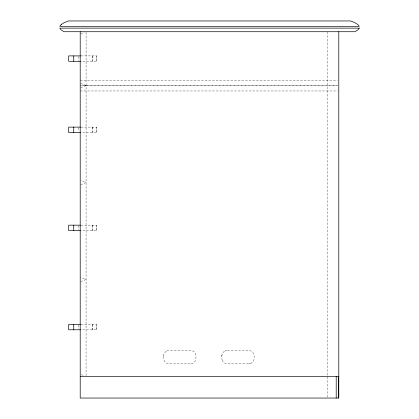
<?xml version="1.0" encoding="UTF-8"?>
<svg xmlns="http://www.w3.org/2000/svg" width="419" height="419" viewBox="0 0 419 419"><rect width="100%" height="100%" fill="white"/><g stroke="black" fill="none" stroke-linecap="round" stroke-linejoin="round"><path stroke-width="0.31" stroke-dasharray="2.1 1.57" d="M80.71 33.808L84.303 32.373M80.673 87.749L86.063 85.596M80.673 184.721L86.063 182.564L80.673 180.411M80.673 281.688L86.063 279.531L80.673 277.378M80.914 55.905L96.737 55.905L96.737 61.294L80.914 61.294M80.239 80.207L337.51 80.207M80.239 90.954L337.515 90.954M80.914 127.119L96.737 127.119L96.737 132.504L80.914 132.504M80.914 225.165L96.737 225.165L96.737 230.555L80.914 230.555M80.914 324.406L96.737 324.406L96.737 329.79L80.914 329.79M227.554 350.425L248.457 350.425A5.688 5.688 0 0 1 252.029 351.682A5.74 5.74 0 0 1 253.584 353.626A5.688 5.688 0 0 1 254.15 356.119A14.508 14.508 0 0 1 254.014 359.46A5.688 5.688 0 0 1 252.908 361.723A5.74 5.74 0 0 1 250.965 363.278M190.236 363.86L169.334 363.86A5.688 5.688 0 0 1 165.762 362.603A5.74 5.74 0 0 1 164.201 360.659A5.688 5.688 0 0 1 163.792 359.476A14.508 14.508 0 0 1 163.771 354.83M248.457 363.86L227.554 363.86A5.688 5.688 0 0 1 223.982 362.603A5.74 5.74 0 0 1 222.426 360.659M80.71 83.371L86.099 85.523M81.276 374.586L83.669 375.544M327.642 31.776L327.642 397.395M96.548 55.905L96.548 61.294M96.548 127.114L96.548 132.504M96.548 225.165L96.548 230.555M96.548 324.406L96.548 329.79M92.714 55.905L92.714 61.294M92.714 127.119L92.714 132.504M92.714 225.165L92.714 230.555M92.714 324.406L92.714 329.79M92.589 55.905L92.589 61.294M92.589 127.119L92.589 132.504M92.589 225.165L92.589 230.555M92.589 324.406L92.589 329.79M86.099 32.305L86.063 376.503M78.453 56.507L78.463 60.697M78.453 127.716L78.463 131.309M78.453 225.768L78.463 229.958M78.453 325.003L78.463 329.193M221.845 356.134A5.688 5.688 0 0 1 223.097 352.568A5.74 5.74 0 0 1 225.045 351.007M225.024 351.028A5.688 5.688 0 0 1 227.533 350.446M221.997 354.83A14.508 14.508 0 0 0 221.997 359.46A5.688 5.688 0 0 0 222.442 360.68M250.986 363.263A5.688 5.688 0 0 1 248.472 363.844M163.625 356.134A5.688 5.688 0 0 1 164.877 352.568A5.74 5.74 0 0 1 166.825 351.007M166.804 351.028A5.688 5.688 0 0 1 169.313 350.446L190.236 350.425A5.688 5.688 0 0 1 193.803 351.682A5.74 5.74 0 0 1 195.364 353.626A5.688 5.688 0 0 1 195.93 356.119A14.508 14.508 0 0 1 195.793 359.46A5.688 5.688 0 0 1 194.688 361.723A5.74 5.74 0 0 1 192.745 363.278A5.688 5.688 0 0 1 190.252 363.844M337.515 85.565L80.239 85.565L337.51 85.596"/><path stroke-width="0.63" d="M80.411 55.905L68.69 55.905L68.69 61.294L80.411 61.294M80.411 127.119L68.69 127.119L68.69 132.504L80.411 132.504M80.411 225.165L68.69 225.165L68.69 230.555L80.411 230.555M80.411 324.406L68.69 324.406L68.69 329.79L80.411 329.79M80.207 376.503L338.793 376.503M338.793 31.724L338.793 398.05L80.207 398.05L80.207 31.724M338.416 376.466L338.416 398.05M336.206 376.503L336.206 398.05M73.749 55.905L73.749 61.294M73.749 127.119L73.749 132.504M73.749 225.165L73.749 230.555M73.749 324.406L73.749 329.79M61.174 24.543L59.739 26.339L359.261 26.339L357.826 24.543L354.951 22.746L350.645 20.95L68.355 20.95L64.049 22.746L61.174 24.543M359.261 28.131L357.826 29.927L354.951 31.724L64.049 31.724L61.174 29.927L59.739 28.131L359.261 28.131"/></g></svg>
